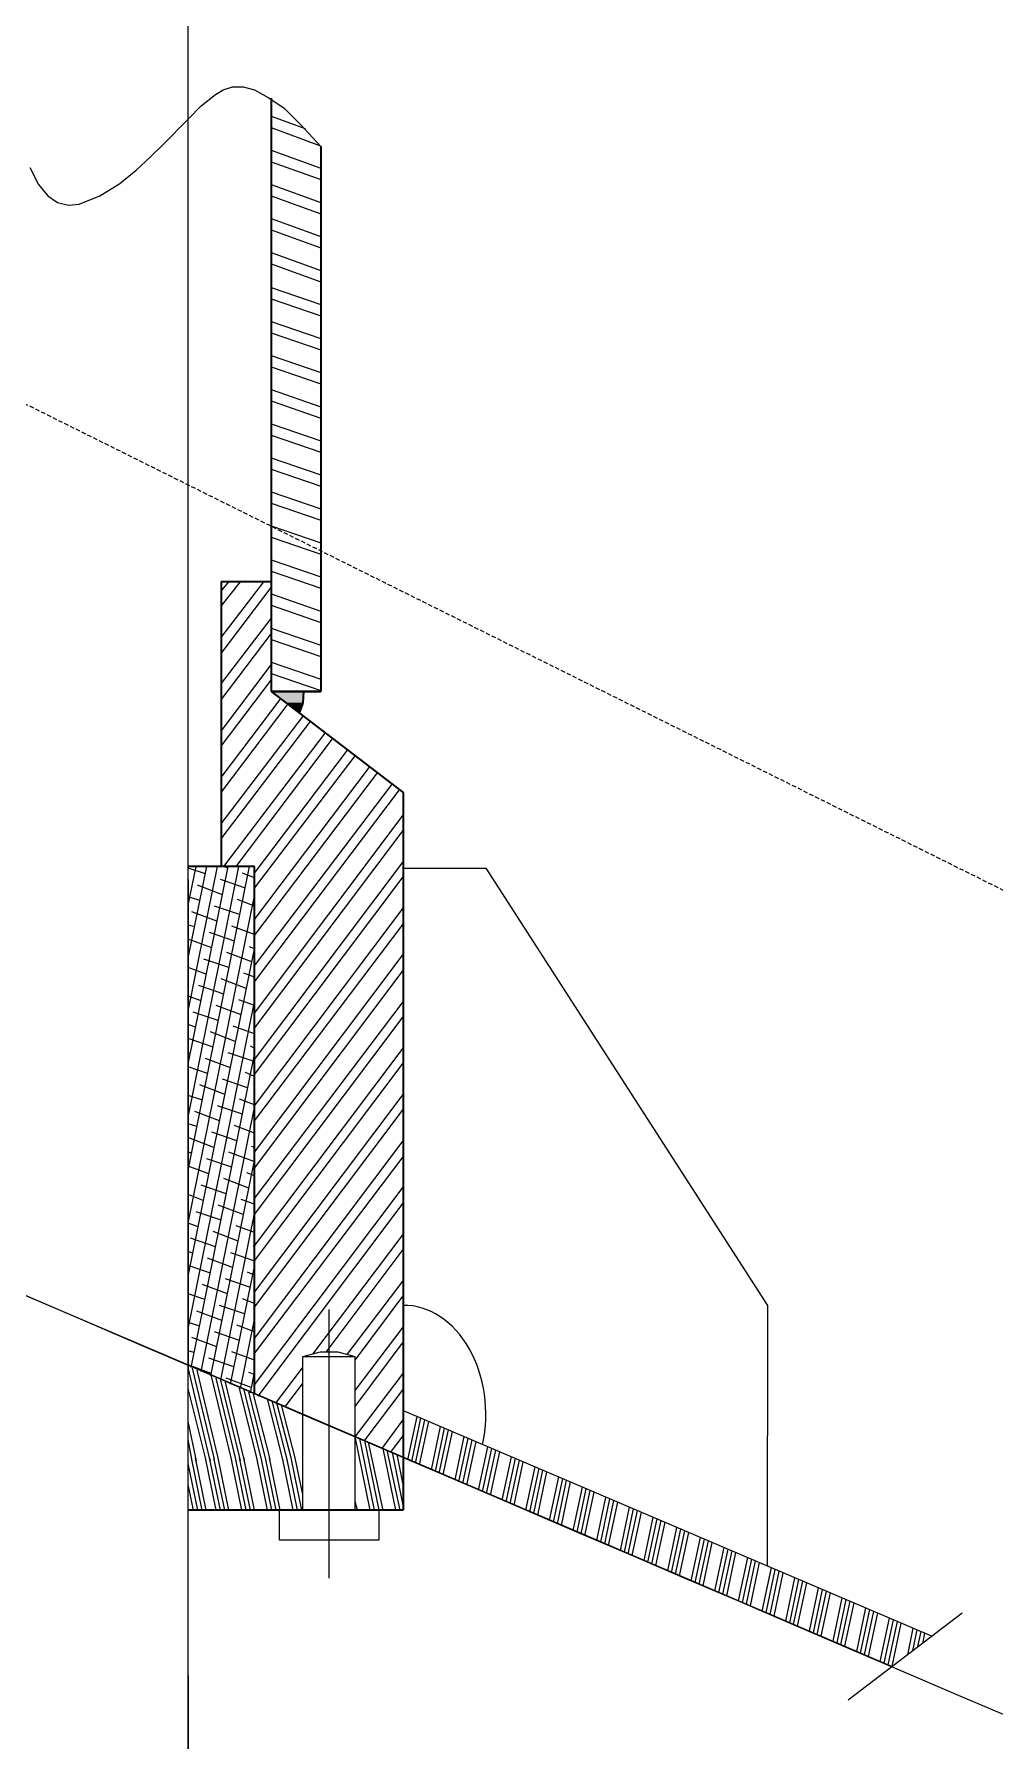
# Model space of a CAD drawing. Header units: inches. Extents: x 23291 to 181956, y 9161 to 51408.
# Drawn here: x 103796.9 to 104020.3, y 37885.6 to 38282.5 of the extents above; entities that cross this region are included whole.
import ezdxf

# ---------------------------------------------------------------- set-up
doc = ezdxf.new("R2010")
doc.units = ezdxf.units.IN
doc.header["$MEASUREMENT"] = 0
doc.linetypes.add('DASHEDX2', pattern=[1.5, 1, -0.5])
doc.linetypes.add('HIDDEN2', pattern=[0.1875, 0.125, -0.0625])
for name, color, linetype in [('1', 3, 'Continuous'), ('PDF3_Geometry', 7, 'Continuous'), ('PDF3_Solid Fills', 7, 'Continuous'), ('wl 2', 3, 'Continuous')]:
    doc.layers.add(name, color=color, linetype=linetype)

msp = doc.modelspace()

# ---------------------------------------------------------------- linework, layer by layer
at = {"linetype": 'ByBlock'}
for p, q in [((103859.29, 37974.88), (103859.29, 37939.24)), ((103859.29, 37974.88), (103859.29, 37939.24)), ((103832.74, 37972.99), (103996.44, 37902.86)), ((103832.74, 37972.99), (103996.44, 37902.86))]:
    msp.add_line(p, q, dxfattribs=at)
msp.add_open_spline([(102008.15, 38756.27), (103204.48, 38248.03), (105131.89, 37390.91), (109175.85, 35826.99), (112823.77, 35070.29), (117769.55, 35070.29), (121406.78, 35085.26), (123831.05, 35070.17)], degree=3, knots=[0, 0, 0, 0, 3.550687, 7.088547, 10.454406, 13.763203, 20.376363, 20.376363, 20.376363, 20.376363])
msp.add_open_spline([(102008.15, 38756.27), (103204.48, 38248.03), (105131.89, 37390.91), (109175.85, 35826.99), (112823.77, 35070.29), (117769.55, 35070.29), (121406.78, 35085.26), (123831.05, 35070.17)], degree=3, knots=[0, 0, 0, 0, 3.550687, 7.088547, 10.454406, 13.763203, 20.376363, 20.376363, 20.376363, 20.376363])
at = {"layer": '1', "linetype": 'ByBlock'}
for p, q in [((103832.74, 35267.05), (103832.74, 39298.96)), ((103832.74, 35266.94), (103832.75, 39074.79)), ((103832.74, 35267.05), (103832.74, 38605.82))]:
    msp.add_line(p, q, dxfattribs=at)
at = {"layer": '1', "linetype": 'ByBlock', "lineweight": 18}
for p, q in [((103832.74, 37872.16), (103832.74, 38227.97)), ((103832.74, 37872.16), (103832.74, 38227.97)), ((103832.74, 37889.23), (103832.74, 37910.69)), ((103832.74, 37889.23), (103832.74, 37910.69)), ((103832.74, 37900.79), (103832.74, 37570.37)), ((103832.74, 37900.79), (103832.74, 37570.37))]:
    msp.add_line(p, q, dxfattribs=at)
at = {"layer": '1', "linetype": 'HIDDEN2'}
msp.add_line((103832.74, 37543.56), (103832.74, 37910.69), dxfattribs=at)
msp.add_line((103832.74, 37543.56), (103832.74, 37910.69), dxfattribs=at)
at = {"layer": 'PDF3_Geometry', "linetype": 'ByBlock', "lineweight": 18}
for p, q in [((103835.73, 38265.81), (103839.05, 38268.45)), ((103835.73, 38265.81), (103839.05, 38268.45)), ((103839.05, 38268.45), (103840.87, 38269.55)), ((103839.05, 38268.45), (103840.87, 38269.55)), ((103840.87, 38269.55), (103843.03, 38270.21)), ((103840.87, 38269.55), (103843.03, 38270.21)), ((103843.03, 38270.21), (103845.52, 38270.21)), ((103843.03, 38270.21), (103845.52, 38270.21)), ((103845.52, 38270.21), (103848.18, 38269.55)), ((103845.52, 38270.21), (103848.18, 38269.55)), ((103848.18, 38269.55), (103851.33, 38267.79)), ((103848.18, 38269.55), (103851.33, 38267.79)), ((103832.74, 38262.73), (103835.73, 38265.81)), ((103832.74, 38262.73), (103835.73, 38265.81)), ((103851.33, 38267.79), (103854.98, 38265.37)), ((103851.33, 38267.79), (103854.98, 38265.37)), ((103854.98, 38265.37), (103858.96, 38261.41)), ((103854.98, 38265.37), (103858.96, 38261.41)), ((103826.93, 38256.79), (103832.74, 38262.73)), ((103826.93, 38256.79), (103832.74, 38262.73)), ((103851.99, 38263.39), (103859.96, 38260.53)), ((103851.99, 38263.39), (103859.96, 38260.53)), ((103851.99, 38260.75), (103863.28, 38256.57)), ((103851.99, 38260.75), (103863.28, 38256.57)), ((103858.96, 38261.41), (103863.61, 38256.35)), ((103858.96, 38261.41), (103863.61, 38256.35)), ((103823.95, 38253.93), (103826.93, 38256.79)), ((103823.95, 38253.93), (103826.93, 38256.79)), ((103820.63, 38250.85), (103823.95, 38253.93)), ((103820.63, 38250.85), (103823.95, 38253.93)), ((103851.99, 38255.47), (103863.61, 38251.29)), ((103851.99, 38255.47), (103863.61, 38251.29)), ((103851.99, 38252.83), (103863.61, 38248.65)), ((103851.99, 38252.83), (103863.61, 38248.65)), ((103795.9, 38251.51), (103797.89, 38247.55)), ((103795.9, 38251.51), (103797.89, 38247.55)), ((103816.81, 38247.77), (103820.63, 38250.85)), ((103816.81, 38247.77), (103820.63, 38250.85)), ((103797.89, 38247.55), (103800.05, 38244.91)), ((103797.89, 38247.55), (103800.05, 38244.91)), ((103800.05, 38244.91), (103802.37, 38243.37)), ((103800.05, 38244.91), (103802.37, 38243.37)), ((103807.35, 38242.93), (103812.16, 38244.91)), ((103807.35, 38242.93), (103812.16, 38244.91)), ((103812.16, 38244.91), (103816.81, 38247.77)), ((103812.16, 38244.91), (103816.81, 38247.77)), ((103851.99, 38247.55), (103863.61, 38243.37)), ((103851.99, 38247.55), (103863.61, 38243.37)), ((103851.99, 38244.91), (103863.61, 38240.73)), ((103851.99, 38244.91), (103863.61, 38240.73)), ((103802.37, 38243.37), (103804.86, 38242.71)), ((103802.37, 38243.37), (103804.86, 38242.71)), ((103804.86, 38242.71), (103807.35, 38242.93)), ((103804.86, 38242.71), (103807.35, 38242.93)), ((103851.99, 38239.63), (103863.61, 38235.45)), ((103851.99, 38239.63), (103863.61, 38235.45)), ((103851.99, 38236.99), (103863.61, 38232.81)), ((103851.99, 38236.99), (103863.61, 38232.81)), ((103851.99, 38231.71), (103863.61, 38227.53)), ((103851.99, 38231.71), (103863.61, 38227.53)), ((103851.99, 38229.07), (103863.61, 38224.89)), ((103851.99, 38229.07), (103863.61, 38224.89)), ((103851.99, 38223.57), (103863.61, 38219.61)), ((103851.99, 38223.57), (103863.61, 38219.61)), ((103851.99, 38220.93), (103863.61, 38216.97)), ((103851.99, 38220.93), (103863.61, 38216.97)), ((103851.99, 38215.65), (103863.61, 38211.69)), ((103851.99, 38215.65), (103863.61, 38211.69)), ((103851.99, 38213.01), (103863.61, 38209.05)), ((103851.99, 38213.01), (103863.61, 38209.05)), ((103851.99, 38207.73), (103863.61, 38203.77)), ((103851.99, 38207.73), (103863.61, 38203.77)), ((103851.99, 38205.09), (103863.61, 38201.13)), ((103851.99, 38205.09), (103863.61, 38201.13)), ((103851.99, 38188.81), (103851.99, 38204.21)), ((103851.99, 38188.81), (103851.99, 38204.21)), ((103851.99, 38199.81), (103863.61, 38195.85)), ((103851.99, 38199.81), (103863.61, 38195.85)), ((103851.99, 38197.17), (103863.61, 38193.21)), ((103851.99, 38197.17), (103863.61, 38193.21)), ((103851.99, 38191.89), (103863.61, 38187.93)), ((103851.99, 38191.89), (103863.61, 38187.93)), ((103851.99, 38189.25), (103863.61, 38185.29)), ((103851.99, 38189.25), (103863.61, 38185.29)), ((103851.99, 38183.97), (103863.61, 38180.01)), ((103851.99, 38183.97), (103863.61, 38180.01)), ((103851.99, 38181.33), (103863.61, 38177.37)), ((103851.99, 38181.33), (103863.61, 38177.37)), ((103851.99, 38176.05), (103863.61, 38172.09)), ((103851.99, 38176.05), (103863.61, 38172.09)), ((103851.99, 38173.41), (103863.61, 38169.45)), ((103851.99, 38173.41), (103863.61, 38169.45)), ((103851.99, 38168.13), (103863.61, 38164.17)), ((103851.99, 38168.13), (103863.61, 38164.17)), ((103851.99, 38165.49), (103863.61, 38161.53)), ((103851.99, 38165.49), (103863.61, 38161.53)), ((103851.99, 38160.21), (103863.61, 38156.25)), ((103851.99, 38160.21), (103863.61, 38156.25)), ((103851.99, 38157.57), (103863.61, 38153.61)), ((103851.99, 38157.57), (103863.61, 38153.61)), ((103840.38, 38152.95), (103842.2, 38155.15)), ((103840.38, 38142.17), (103850.33, 38155.15)), ((103840.38, 38149.43), (103844.86, 38155.15)), ((103840.38, 38152.95), (103842.2, 38155.15)), ((103840.38, 38142.17), (103850.33, 38155.15)), ((103840.38, 38149.43), (103844.86, 38155.15)), ((103840.38, 38138.43), (103851.99, 38153.83)), ((103840.38, 38138.43), (103851.99, 38153.83)), ((103851.99, 38152.29), (103863.61, 38148.33)), ((103851.99, 38152.29), (103863.61, 38148.33)), ((103851.99, 38149.65), (103863.61, 38145.69)), ((103851.99, 38149.65), (103863.61, 38145.69)), ((103840.38, 38131.39), (103851.99, 38146.57)), ((103840.38, 38131.39), (103851.99, 38146.57)), ((103840.38, 38127.65), (103851.99, 38143.05)), ((103840.38, 38127.65), (103851.99, 38143.05)), ((103851.99, 38144.37), (103863.61, 38140.41)), ((103851.99, 38144.37), (103863.61, 38140.41)), ((103851.99, 38141.73), (103863.61, 38137.77)), ((103851.99, 38141.73), (103863.61, 38137.77)), ((103840.38, 38120.39), (103851.99, 38135.79)), ((103840.38, 38120.39), (103851.99, 38135.79)), ((103851.99, 38136.45), (103863.61, 38132.49)), ((103851.99, 38136.45), (103863.61, 38132.49)), ((103851.99, 38133.81), (103863.61, 38129.85)), ((103851.99, 38133.81), (103863.61, 38129.85)), ((103840.38, 38116.87), (103851.99, 38132.27)), ((103840.38, 38116.87), (103851.99, 38132.27)), ((103840.38, 38109.61), (103854.32, 38128.09)), ((103840.38, 38109.61), (103854.32, 38128.09)), ((103840.38, 38106.09), (103855.98, 38126.77)), ((103840.38, 38106.09), (103855.98, 38126.77)), ((103840.38, 38098.83), (103859.46, 38123.91)), ((103840.38, 38098.83), (103859.46, 38123.91)), ((103840.38, 38095.31), (103861.12, 38122.59)), ((103840.38, 38095.31), (103861.12, 38122.59)), ((103841.04, 38088.93), (103864.6, 38119.95)), ((103841.04, 38088.93), (103864.6, 38119.95)), ((103843.86, 38088.93), (103866.26, 38118.63)), ((103843.86, 38088.93), (103866.26, 38118.63)), ((103848.18, 38087.39), (103869.75, 38115.99)), ((103848.18, 38087.39), (103869.75, 38115.99)), ((103848.18, 38083.87), (103871.57, 38114.67)), ((103848.18, 38083.87), (103871.57, 38114.67)), ((103848.18, 38076.61), (103874.89, 38112.03)), ((103848.18, 38076.61), (103874.89, 38112.03)), ((103848.18, 38072.87), (103876.72, 38110.71)), ((103848.18, 38072.87), (103876.72, 38110.71)), ((103848.18, 38065.83), (103880.2, 38108.07)), ((103848.18, 38065.83), (103880.2, 38108.07)), ((103848.18, 38062.09), (103881.86, 38106.75)), ((103848.18, 38062.09), (103881.86, 38106.75)), ((103848.18, 38054.83), (103882.69, 38100.81)), ((103848.18, 38054.83), (103882.69, 38100.81)), ((103848.18, 38051.31), (103882.69, 38097.29)), ((103848.18, 38051.31), (103882.69, 38097.29)), ((103848.18, 38044.05), (103882.69, 38090.03)), ((103848.18, 38044.05), (103882.69, 38090.03)), ((103832.74, 38079.91), (103834.57, 38088.93)), ((103832.74, 38067.59), (103837.06, 38088.93)), ((103832.74, 38055.27), (103839.55, 38088.93)), ((103832.74, 38042.95), (103842.04, 38088.93)), ((103832.74, 38030.63), (103844.52, 38088.93)), ((103832.74, 38018.31), (103847.01, 38088.93)), ((103832.74, 38079.91), (103834.57, 38088.93)), ((103832.74, 38067.59), (103837.06, 38088.93)), ((103832.74, 38055.27), (103839.55, 38088.93)), ((103832.74, 38042.95), (103842.04, 38088.93)), ((103832.74, 38030.63), (103844.52, 38088.93)), ((103832.74, 38018.31), (103847.01, 38088.93)), ((103836.73, 38087.17), (103832.74, 38088.49)), ((103836.73, 38087.17), (103832.74, 38088.49)), ((103832.74, 38085.85), (103832.74, 37971.79)), ((103832.74, 38085.85), (103832.74, 37971.79)), ((103846.02, 38083.87), (103840.21, 38085.85)), ((103846.02, 38083.87), (103840.21, 38085.85)), ((103841.87, 38088.49), (103841.04, 38088.93)), ((103841.87, 38088.49), (103841.04, 38088.93)), ((103848.18, 38086.29), (103845.35, 38087.39)), ((103848.18, 38086.29), (103845.35, 38087.39)), ((103848.18, 38040.53), (103882.69, 38086.51)), ((103848.18, 38040.53), (103882.69, 38086.51)), ((103882.69, 38088.49), (103901.94, 38088.49)), ((103882.69, 38088.49), (103901.94, 38088.49)), ((103901.94, 38088.49), (103967.49, 37986.85)), ((103901.94, 38088.49), (103967.49, 37986.85)), ((103832.74, 38005.99), (103848.18, 38082.11)), ((103832.74, 38005.99), (103848.18, 38082.11)), ((103835.4, 38081.01), (103832.74, 38081.89)), ((103835.4, 38081.01), (103832.74, 38081.89)), ((103840.71, 38082.33), (103834.9, 38084.53)), ((103840.71, 38082.33), (103834.9, 38084.53)), ((103839.38, 38076.17), (103833.57, 38078.37)), ((103839.38, 38076.17), (103833.57, 38078.37)), ((103844.69, 38077.71), (103838.88, 38079.69)), ((103844.69, 38077.71), (103838.88, 38079.69)), ((103848.18, 38079.69), (103844.19, 38081.23)), ((103848.18, 38079.69), (103844.19, 38081.23)), ((103848.18, 38033.27), (103882.69, 38079.25)), ((103848.18, 38033.27), (103882.69, 38079.25)), ((103834.24, 38074.85), (103832.74, 38075.29)), ((103834.24, 38074.85), (103832.74, 38075.29)), ((103843.53, 38071.55), (103837.72, 38073.53)), ((103843.53, 38071.55), (103837.72, 38073.53)), ((103848.18, 38073.09), (103842.87, 38075.07)), ((103848.18, 38073.09), (103842.87, 38075.07)), ((103848.18, 38029.75), (103882.69, 38075.51)), ((103848.18, 38029.75), (103882.69, 38075.51)), ((103838.22, 38070.01), (103832.74, 38071.99)), ((103838.22, 38070.01), (103832.74, 38071.99)), ((103832.74, 37993.67), (103848.18, 38069.79)), ((103832.74, 37993.67), (103848.18, 38069.79)), ((103848.18, 38069.79), (103847.01, 38070.23)), ((103848.18, 38069.79), (103847.01, 38070.23)), ((103832.91, 38068.69), (103832.74, 38068.69)), ((103832.91, 38068.69), (103832.74, 38068.69)), ((103842.2, 38065.39), (103836.39, 38067.37)), ((103842.2, 38065.39), (103836.39, 38067.37)), ((103847.51, 38066.71), (103841.7, 38068.91)), ((103847.51, 38066.71), (103841.7, 38068.91)), ((103848.18, 38022.49), (103882.69, 38068.47)), ((103848.18, 38022.49), (103882.69, 38068.47)), ((103836.89, 38063.85), (103832.74, 38065.39)), ((103836.89, 38063.85), (103832.74, 38065.39)), ((103846.18, 38060.55), (103840.38, 38062.75)), ((103846.18, 38060.55), (103840.38, 38062.75)), ((103848.18, 38063.19), (103845.69, 38064.07)), ((103848.18, 38063.19), (103845.69, 38064.07)), ((103848.18, 38018.75), (103882.69, 38064.73)), ((103848.18, 38018.75), (103882.69, 38064.73)), ((103835.73, 38057.69), (103832.74, 38058.79)), ((103835.73, 38057.69), (103832.74, 38058.79)), ((103841.04, 38059.23), (103835.23, 38061.21)), ((103841.04, 38059.23), (103835.23, 38061.21)), ((103848.18, 38056.59), (103844.52, 38057.91)), ((103848.18, 38056.59), (103844.52, 38057.91)), ((103832.74, 37981.35), (103848.18, 38057.47)), ((103832.74, 37981.35), (103848.18, 38057.47)), ((103839.71, 38053.07), (103833.9, 38055.05)), ((103839.71, 38053.07), (103833.9, 38055.05)), ((103845.02, 38054.39), (103839.21, 38056.59)), ((103845.02, 38054.39), (103839.21, 38056.59)), ((103848.18, 38011.71), (103882.69, 38057.47)), ((103848.18, 38011.71), (103882.69, 38057.47)), ((103848.18, 38007.97), (103882.69, 38053.95)), ((103848.18, 38007.97), (103882.69, 38053.95)), ((103834.4, 38051.53), (103832.74, 38052.19)), ((103834.4, 38051.53), (103832.74, 38052.19)), ((103843.69, 38048.23), (103837.89, 38050.43)), ((103843.69, 38048.23), (103837.89, 38050.43)), ((103848.18, 38049.99), (103843.2, 38051.75)), ((103848.18, 38049.99), (103843.2, 38051.75)), ((103838.55, 38046.91), (103832.74, 38048.89)), ((103838.55, 38046.91), (103832.74, 38048.89)), ((103848.18, 38046.69), (103847.18, 38047.13)), ((103848.18, 38046.69), (103847.18, 38047.13)), ((103848.18, 38000.71), (103882.69, 38046.69)), ((103848.18, 38000.71), (103882.69, 38046.69)), ((103833.24, 38045.37), (103832.74, 38045.59)), ((103833.24, 38045.37), (103832.74, 38045.59)), ((103837.22, 38040.75), (103832.74, 38042.29)), ((103837.22, 38040.75), (103832.74, 38042.29)), ((103833.43, 37972.41), (103848.18, 38045.15)), ((103833.43, 37972.41), (103848.18, 38045.15)), ((103842.53, 38042.07), (103836.73, 38044.27)), ((103842.53, 38042.07), (103836.73, 38044.27)), ((103847.84, 38043.61), (103842.04, 38045.59)), ((103847.84, 38043.61), (103842.04, 38045.59)), ((103848.18, 37997.19), (103882.69, 38043.17)), ((103848.18, 37997.19), (103882.69, 38043.17)), ((103841.21, 38035.91), (103835.4, 38038.11)), ((103841.21, 38035.91), (103835.4, 38038.11)), ((103846.52, 38037.45), (103840.71, 38039.43)), ((103846.52, 38037.45), (103840.71, 38039.43)), ((103848.18, 38040.09), (103846.02, 38040.97)), ((103848.18, 38040.09), (103846.02, 38040.97)), ((103836.06, 38034.59), (103832.74, 38035.69)), ((103836.06, 38034.59), (103832.74, 38035.69)), ((103848.18, 38033.49), (103844.69, 38034.81)), ((103848.18, 38033.49), (103844.69, 38034.81)), ((103848.18, 37989.93), (103882.69, 38035.91)), ((103848.18, 37989.93), (103882.69, 38035.91)), ((103840.04, 38029.75), (103834.24, 38031.95)), ((103840.04, 38029.75), (103834.24, 38031.95)), ((103835.73, 37971.43), (103848.18, 38032.83)), ((103835.73, 37971.43), (103848.18, 38032.83)), ((103845.35, 38031.29), (103839.55, 38033.27)), ((103845.35, 38031.29), (103839.55, 38033.27)), ((103848.18, 37986.41), (103882.69, 38032.39)), ((103848.18, 37986.41), (103882.69, 38032.39)), ((103834.73, 38028.43), (103832.74, 38029.09)), ((103834.73, 38028.43), (103832.74, 38029.09)), ((103844.03, 38025.13), (103838.22, 38027.11)), ((103844.03, 38025.13), (103838.22, 38027.11)), ((103848.18, 38026.89), (103843.53, 38028.65)), ((103848.18, 38026.89), (103843.53, 38028.65)), ((103833.57, 38022.27), (103832.74, 38022.49)), ((103833.57, 38022.27), (103832.74, 38022.49)), ((103838.72, 38023.59), (103832.91, 38025.79)), ((103838.72, 38023.59), (103832.91, 38025.79)), ((103848.01, 38020.29), (103842.2, 38022.49)), ((103848.01, 38020.29), (103842.2, 38022.49)), ((103848.18, 38023.59), (103847.51, 38023.81)), ((103848.18, 38023.59), (103847.51, 38023.81)), ((103848.18, 37979.15), (103882.69, 38025.13)), ((103848.18, 37979.15), (103882.69, 38025.13)), ((103837.55, 38017.43), (103832.74, 38019.19)), ((103837.55, 38017.43), (103832.74, 38019.19)), ((103842.87, 38018.97), (103837.06, 38020.95)), ((103842.87, 38018.97), (103837.06, 38020.95)), ((103837.99, 37970.47), (103848.18, 38020.51)), ((103837.99, 37970.46), (103848.18, 38020.51)), ((103848.18, 37975.63), (103882.69, 38021.39)), ((103848.18, 37975.63), (103882.69, 38021.39)), ((103841.54, 38012.81), (103835.73, 38014.79)), ((103841.54, 38012.81), (103835.73, 38014.79)), ((103846.85, 38014.13), (103841.04, 38016.33)), ((103846.85, 38014.13), (103841.04, 38016.33)), ((103848.18, 38016.99), (103846.35, 38017.65)), ((103848.18, 38016.99), (103846.35, 38017.65)), ((103848.18, 37968.37), (103882.69, 38014.35)), ((103848.18, 37968.37), (103882.69, 38014.35)), ((103836.23, 38011.27), (103832.74, 38012.59)), ((103836.23, 38011.27), (103832.74, 38012.59)), ((103845.52, 38007.97), (103839.71, 38010.17)), ((103845.52, 38007.97), (103839.71, 38010.17)), ((103848.18, 38010.39), (103845.02, 38011.49)), ((103848.18, 38010.39), (103845.02, 38011.49)), ((103849.02, 37965.76), (103882.69, 38010.61)), ((103849.02, 37965.76), (103882.69, 38010.61)), ((103835.07, 38005.11), (103832.74, 38005.99)), ((103835.07, 38005.11), (103832.74, 38005.99)), ((103840.38, 38006.65), (103834.57, 38008.63)), ((103840.38, 38006.65), (103834.57, 38008.63)), ((103840.28, 37969.49), (103848.18, 38008.19)), ((103840.28, 37969.49), (103848.18, 38008.19)), ((103839.05, 38000.49), (103833.24, 38002.47)), ((103839.05, 38000.49), (103833.24, 38002.47)), ((103844.36, 38001.81), (103838.55, 38004.01)), ((103844.36, 38001.81), (103838.55, 38004.01)), ((103848.18, 38003.79), (103843.86, 38005.33)), ((103848.18, 38003.79), (103843.86, 38005.33)), ((103861.69, 37975.51), (103882.69, 38003.35)), ((103861.69, 37975.51), (103882.69, 38003.35)), ((103833.74, 37998.95), (103832.74, 37999.39)), ((103833.74, 37998.95), (103832.74, 37999.39)), ((103842.53, 37999.17), (103848.18, 37997.19)), ((103842.53, 37999.17), (103848.18, 37997.19)), ((103848.18, 38000.49), (103847.84, 38000.71)), ((103848.18, 38000.49), (103847.84, 38000.71)), ((103864.84, 37975.98), (103882.69, 37999.83)), ((103864.84, 37975.98), (103882.69, 37999.83)), ((103837.89, 37994.33), (103832.74, 37996.09)), ((103837.89, 37994.33), (103832.74, 37996.09)), ((103843.03, 37995.65), (103837.22, 37997.85)), ((103843.03, 37995.65), (103837.22, 37997.85)), ((103842.58, 37968.51), (103848.18, 37995.87)), ((103842.58, 37968.51), (103848.18, 37995.87)), ((103848.18, 37993.89), (103846.52, 37994.55)), ((103848.18, 37993.89), (103846.52, 37994.55)), ((103841.87, 37989.49), (103836.06, 37991.69)), ((103841.87, 37989.49), (103836.06, 37991.69)), ((103847.18, 37991.03), (103841.37, 37993.01)), ((103847.18, 37991.03), (103841.37, 37993.01)), ((103869.73, 37975.39), (103882.69, 37992.57)), ((103869.73, 37975.39), (103882.69, 37992.57)), ((103836.56, 37988.17), (103832.74, 37989.49)), ((103836.56, 37988.17), (103832.74, 37989.49)), ((103845.85, 37984.87), (103840.04, 37986.85)), ((103845.85, 37984.87), (103840.04, 37986.85)), ((103848.18, 37987.29), (103845.35, 37988.39)), ((103848.18, 37987.29), (103845.35, 37988.39)), ((103871.57, 37974.12), (103882.69, 37989.05)), ((103871.57, 37974.12), (103882.69, 37989.05)), ((103967.49, 37986.85), (103967.41, 37926.25)), ((103967.49, 37986.85), (103967.41, 37926.25)), ((103835.4, 37982.01), (103832.74, 37982.89)), ((103835.4, 37982.01), (103832.74, 37982.89)), ((103840.54, 37983.33), (103834.73, 37985.53)), ((103840.54, 37983.33), (103834.73, 37985.53)), ((103848.18, 37980.69), (103844.03, 37982.23)), ((103848.18, 37980.69), (103844.03, 37982.23)), ((103844.88, 37967.52), (103848.18, 37983.55)), ((103844.88, 37967.52), (103848.18, 37983.55)), ((103865.43, 37985.88), (103865.43, 37923.4)), ((103865.43, 37985.88), (103865.43, 37923.4)), ((103839.38, 37977.17), (103833.57, 37979.37)), ((103839.38, 37977.17), (103833.57, 37979.37)), ((103844.69, 37978.71), (103838.88, 37980.69)), ((103844.69, 37978.71), (103838.88, 37980.69)), ((103871.57, 37967.05), (103882.69, 37981.79)), ((103871.57, 37967.05), (103882.69, 37981.79)), ((103871.57, 37963.31), (103882.69, 37978.27)), ((103871.57, 37963.31), (103882.69, 37978.27)), ((103834.07, 37975.85), (103832.74, 37976.29)), ((103834.07, 37975.85), (103832.74, 37976.29)), ((103843.36, 37972.55), (103837.55, 37974.53)), ((103843.36, 37972.55), (103837.55, 37974.53)), ((103848.18, 37974.09), (103842.87, 37976.07)), ((103848.18, 37974.09), (103842.87, 37976.07)), ((103848.18, 37977.39), (103848.34, 37977.39)), ((103848.18, 37977.39), (103848.34, 37977.39)), ((103863.44, 37975.98), (103859.29, 37974.88)), ((103863.44, 37975.98), (103859.29, 37974.88)), ((103871.57, 37974.88), (103859.29, 37974.88)), ((103871.57, 37974.88), (103859.29, 37974.88)), ((103867.59, 37975.98), (103863.44, 37975.98)), ((103867.59, 37975.98), (103863.44, 37975.98)), ((103871.57, 37974.88), (103867.59, 37975.98)), ((103871.57, 37974.88), (103867.59, 37975.98)), ((103871.57, 37939.24), (103871.57, 37974.88)), ((103871.57, 37939.24), (103871.57, 37974.88)), ((103838.05, 37971.01), (103832.74, 37972.99)), ((103838.05, 37971.01), (103832.74, 37972.99)), ((103837.72, 37951.39), (103832.74, 37972.38)), ((103837.72, 37951.39), (103832.74, 37972.38)), ((103838.74, 37951.39), (103833.76, 37972.27)), ((103838.74, 37951.39), (103833.76, 37972.27)), ((103839.71, 37951.39), (103834.85, 37971.8)), ((103839.71, 37951.39), (103834.85, 37971.8)), ((103842.7, 37951.39), (103838.12, 37970.41)), ((103842.7, 37951.39), (103838.12, 37970.41)), ((103848.18, 37970.79), (103846.85, 37971.23)), ((103848.18, 37970.79), (103846.85, 37971.23)), ((103847.2, 37966.53), (103848.18, 37971.23)), ((103847.2, 37966.53), (103848.18, 37971.23)), ((103853.04, 37964.04), (103859.29, 37972.33)), ((103853.04, 37964.04), (103859.29, 37972.33)), ((103871.57, 37956.27), (103882.69, 37971.01)), ((103871.57, 37956.27), (103882.69, 37971.01)), ((103836.73, 37951.39), (103832.74, 37967.52)), ((103836.73, 37951.39), (103832.74, 37967.52)), ((103843.71, 37951.39), (103839.22, 37969.94)), ((103843.71, 37951.39), (103839.22, 37969.94)), ((103844.71, 37951.39), (103840.31, 37969.48)), ((103844.71, 37951.39), (103840.31, 37969.48)), ((103845.78, 37951.03), (103841.4, 37969.01)), ((103845.78, 37951.03), (103841.4, 37969.01)), ((103847.35, 37967.71), (103841.54, 37969.91)), ((103847.35, 37967.71), (103841.54, 37969.91)), ((103848.67, 37951.39), (103844.67, 37967.61)), ((103848.67, 37951.39), (103844.67, 37967.61)), ((103849.69, 37951.39), (103845.76, 37967.15)), ((103849.69, 37951.39), (103845.76, 37967.15)), ((103850.68, 37951.39), (103846.85, 37966.68)), ((103850.68, 37951.39), (103846.85, 37966.68)), ((103855.17, 37963.13), (103859.29, 37968.59)), ((103855.17, 37963.13), (103859.29, 37968.59)), ((103873.63, 37955.26), (103882.69, 37967.27)), ((103873.63, 37955.26), (103882.69, 37967.27)), ((103851.68, 37951.39), (103847.94, 37966.22)), ((103851.68, 37951.39), (103847.94, 37966.22)), ((103854.74, 37951.03), (103851.22, 37964.82)), ((103854.74, 37951.03), (103851.22, 37964.82)), ((103855.74, 37951.03), (103852.31, 37964.36)), ((103855.74, 37951.03), (103852.31, 37964.36)), ((103856.66, 37951.39), (103853.4, 37963.89)), ((103856.66, 37951.39), (103853.4, 37963.89)), ((103857.63, 37951.39), (103854.49, 37963.43)), ((103857.63, 37951.39), (103854.49, 37963.42)), ((103882.69, 37962.41), (104005.75, 37909.89)), ((103882.69, 37962.41), (104005.75, 37909.89)), ((103834.62, 37950.68), (103832.74, 37959.85)), ((103834.62, 37950.68), (103832.74, 37959.85)), ((103859.19, 37961.42), (103859.29, 37961.55)), ((103859.19, 37961.42), (103859.29, 37961.55)), ((103877.74, 37953.51), (103882.69, 37960.23)), ((103877.74, 37953.5), (103882.69, 37960.23)), ((103883.79, 37950.92), (103885.99, 37961)), ((103883.79, 37950.92), (103885.99, 37961)), ((103884.71, 37950.53), (103886.85, 37960.62)), ((103884.71, 37950.53), (103886.85, 37960.62)), ((103885.63, 37950.14), (103887.77, 37960.23)), ((103885.63, 37950.14), (103887.77, 37960.23)), ((103886.54, 37949.75), (103888.68, 37959.84)), ((103886.54, 37949.75), (103888.68, 37959.84)), ((103889.29, 37948.58), (103891.43, 37958.67)), ((103889.29, 37948.58), (103891.43, 37958.67)), ((103833.62, 37950.68), (103832.74, 37955.61)), ((103833.62, 37950.68), (103832.74, 37955.6)), ((103875.06, 37939.24), (103871.57, 37956.36)), ((103875.06, 37939.24), (103871.57, 37956.36)), ((103876.05, 37939.24), (103872.63, 37955.91)), ((103876.05, 37939.24), (103872.63, 37955.91)), ((103873.75, 37955.42), (103877.05, 37939.24)), ((103873.75, 37955.42), (103877.05, 37939.24)), ((103878.05, 37939.24), (103874.67, 37955.03)), ((103878.05, 37939.24), (103874.67, 37955.03)), ((103879.78, 37952.63), (103882.69, 37956.49)), ((103879.78, 37952.63), (103882.69, 37956.49)), ((103890.21, 37948.19), (103892.35, 37958.28)), ((103890.21, 37948.19), (103892.35, 37958.28)), ((103891.12, 37947.8), (103893.26, 37957.89)), ((103891.12, 37947.8), (103893.26, 37957.89)), ((103892.04, 37947.41), (103894.18, 37957.5)), ((103892.04, 37947.4), (103894.18, 37957.49)), ((103894.78, 37946.23), (103896.92, 37956.32)), ((103894.78, 37946.23), (103896.92, 37956.32)), ((103895.7, 37945.84), (103897.84, 37955.93)), ((103895.7, 37945.84), (103897.84, 37955.93)), ((103896.62, 37945.45), (103898.76, 37955.54)), ((103896.62, 37945.45), (103898.76, 37955.54)), ((103897.53, 37945.06), (103899.67, 37955.15)), ((103897.53, 37945.06), (103899.67, 37955.15)), ((103835.95, 37939.24), (103833.46, 37951.39)), ((103835.95, 37939.24), (103833.46, 37951.39)), ((103836.94, 37939.24), (103834.45, 37951.39)), ((103836.94, 37939.24), (103834.45, 37951.39)), ((103839.21, 37939.24), (103836.73, 37951.39)), ((103839.21, 37939.24), (103836.73, 37951.39)), ((103836.89, 37950.68), (103836.74, 37951.39)), ((103836.89, 37950.68), (103836.74, 37951.39)), ((103840.21, 37939.24), (103837.72, 37951.39)), ((103840.21, 37939.24), (103837.72, 37951.39)), ((103837.89, 37950.68), (103837.74, 37951.39)), ((103837.89, 37950.68), (103837.74, 37951.39)), ((103841.21, 37939.24), (103838.72, 37951.39)), ((103841.21, 37939.24), (103838.72, 37951.39)), ((103838.88, 37950.68), (103838.74, 37951.39)), ((103838.88, 37950.68), (103838.74, 37951.39)), ((103842.2, 37939.24), (103839.71, 37951.39)), ((103842.2, 37939.24), (103839.71, 37951.39)), ((103839.88, 37950.68), (103839.73, 37951.39)), ((103839.88, 37950.68), (103839.73, 37951.39)), ((103845.19, 37939.24), (103842.7, 37951.39)), ((103845.19, 37939.24), (103842.7, 37951.39)), ((103842.87, 37950.68), (103842.72, 37951.39)), ((103842.87, 37950.68), (103842.72, 37951.39)), ((103846.18, 37939.24), (103843.7, 37951.39)), ((103846.18, 37939.24), (103843.7, 37951.39)), ((103843.86, 37950.68), (103843.71, 37951.39)), ((103843.86, 37950.68), (103843.71, 37951.39)), ((103847.18, 37939.24), (103844.69, 37951.39)), ((103847.18, 37939.24), (103844.69, 37951.39)), ((103844.86, 37950.68), (103844.71, 37951.39)), ((103844.86, 37950.68), (103844.71, 37951.39)), ((103848.18, 37939.24), (103845.69, 37951.39)), ((103848.18, 37939.24), (103845.69, 37951.39)), ((103845.85, 37950.68), (103845.71, 37951.39)), ((103845.85, 37950.68), (103845.71, 37951.39)), ((103851.16, 37939.24), (103848.67, 37951.39)), ((103851.16, 37939.24), (103848.67, 37951.39)), ((103848.84, 37950.68), (103848.69, 37951.39)), ((103848.84, 37950.68), (103848.69, 37951.39)), ((103852.16, 37939.24), (103849.67, 37951.39)), ((103852.16, 37939.24), (103849.67, 37951.39)), ((103849.84, 37950.68), (103849.69, 37951.39)), ((103849.84, 37950.68), (103849.69, 37951.39)), ((103853.15, 37939.24), (103850.67, 37951.39)), ((103853.15, 37939.24), (103850.67, 37951.39)), ((103850.83, 37950.68), (103850.68, 37951.39)), ((103850.83, 37950.68), (103850.68, 37951.39)), ((103854.15, 37939.24), (103851.66, 37951.39)), ((103854.15, 37939.24), (103851.66, 37951.39)), ((103851.83, 37950.68), (103851.68, 37951.39)), ((103851.83, 37950.68), (103851.68, 37951.39)), ((103857.14, 37939.24), (103854.65, 37951.39)), ((103857.14, 37939.24), (103854.65, 37951.39)), ((103854.81, 37950.68), (103854.67, 37951.39)), ((103854.81, 37950.68), (103854.67, 37951.39)), ((103858.13, 37939.24), (103855.64, 37951.39)), ((103858.13, 37939.24), (103855.64, 37951.39)), ((103855.81, 37950.68), (103855.66, 37951.39)), ((103855.81, 37950.68), (103855.66, 37951.39)), ((103859.13, 37939.24), (103856.64, 37951.39)), ((103859.13, 37939.24), (103856.64, 37951.39)), ((103856.8, 37950.68), (103856.66, 37951.39)), ((103856.8, 37950.68), (103856.66, 37951.39)), ((103859.29, 37943.2), (103857.63, 37951.39)), ((103859.29, 37943.2), (103857.63, 37951.39)), ((103881.03, 37939.24), (103878.09, 37953.57)), ((103881.03, 37939.24), (103878.09, 37953.57)), ((103882.03, 37939.24), (103878.97, 37953.19)), ((103882.03, 37939.24), (103878.97, 37953.19)), ((103882.69, 37940.34), (103880.27, 37952.63)), ((103882.69, 37940.34), (103880.27, 37952.63)), ((103882.69, 37945.18), (103881.3, 37952.19)), ((103882.69, 37945.18), (103881.3, 37952.19)), ((103900.28, 37943.89), (103902.42, 37953.98)), ((103900.28, 37943.89), (103902.42, 37953.98)), ((103901.2, 37943.5), (103903.33, 37953.59)), ((103901.2, 37943.5), (103903.33, 37953.59)), ((103902.11, 37943.11), (103904.25, 37953.2)), ((103902.11, 37943.11), (103904.25, 37953.2)), ((103903.03, 37942.72), (103905.17, 37952.81)), ((103903.03, 37942.72), (103905.17, 37952.81)), ((103905.77, 37941.54), (103907.91, 37951.63)), ((103905.77, 37941.54), (103907.91, 37951.63)), ((103906.69, 37941.15), (103908.83, 37951.24)), ((103906.69, 37941.15), (103908.83, 37951.24)), ((103907.61, 37940.76), (103909.75, 37950.85)), ((103907.61, 37940.76), (103909.75, 37950.85)), ((103908.52, 37940.37), (103910.66, 37950.46)), ((103908.52, 37940.37), (103910.66, 37950.46)), ((103834.95, 37939.24), (103832.74, 37950.03)), ((103834.95, 37939.24), (103832.74, 37950.03)), ((103911.27, 37939.2), (103913.41, 37949.29)), ((103911.27, 37939.2), (103913.41, 37949.29)), ((103912.19, 37938.81), (103914.32, 37948.9)), ((103912.19, 37938.81), (103914.32, 37948.9)), ((103913.1, 37938.42), (103915.24, 37948.51)), ((103913.1, 37938.42), (103915.24, 37948.51)), ((103914.02, 37938.03), (103916.16, 37948.12)), ((103914.02, 37938.03), (103916.16, 37948.12)), ((103916.76, 37936.86), (103918.9, 37946.95)), ((103916.76, 37936.86), (103918.9, 37946.94)), ((103917.68, 37936.46), (103919.82, 37946.55)), ((103917.68, 37936.46), (103919.82, 37946.55)), ((103833.96, 37939.24), (103832.74, 37945.17)), ((103833.96, 37939.24), (103832.74, 37945.17)), ((103918.6, 37936.07), (103920.74, 37946.16)), ((103918.6, 37936.07), (103920.74, 37946.16)), ((103919.51, 37935.68), (103921.65, 37945.77)), ((103919.51, 37935.68), (103921.65, 37945.77)), ((103922.26, 37934.51), (103924.4, 37944.6)), ((103922.26, 37934.51), (103924.4, 37944.6)), ((103923.17, 37934.12), (103925.31, 37944.21)), ((103923.17, 37934.12), (103925.31, 37944.21)), ((103924.09, 37933.73), (103926.23, 37943.82)), ((103924.09, 37933.73), (103926.23, 37943.82)), ((103925.01, 37933.34), (103927.15, 37943.43)), ((103925.01, 37933.34), (103927.15, 37943.43)), ((103853.98, 37932.2), (103853.98, 37939.24)), ((103853.98, 37932.2), (103853.98, 37939.24)), ((103872.07, 37939.24), (103871.57, 37941.22)), ((103872.07, 37939.24), (103871.57, 37941.22)), ((103877.05, 37939.24), (103877.05, 37932.2)), ((103877.05, 37939.24), (103877.05, 37932.2)), ((103927.75, 37932.17), (103929.89, 37942.26)), ((103927.75, 37932.17), (103929.89, 37942.26)), ((103928.67, 37931.78), (103930.81, 37941.87)), ((103928.67, 37931.78), (103930.81, 37941.87)), ((103929.59, 37931.39), (103931.73, 37941.47)), ((103929.59, 37931.38), (103931.73, 37941.47)), ((103930.5, 37930.99), (103932.64, 37941.08)), ((103930.5, 37930.99), (103932.64, 37941.08)), ((103933.25, 37929.82), (103935.39, 37939.91)), ((103933.25, 37929.82), (103935.39, 37939.91)), ((103934.16, 37929.43), (103936.3, 37939.52)), ((103934.16, 37929.43), (103936.3, 37939.52)), ((103935.08, 37929.04), (103937.22, 37939.13)), ((103935.08, 37929.04), (103937.22, 37939.13)), ((103936, 37928.65), (103938.14, 37938.74)), ((103936, 37928.65), (103938.14, 37938.74)), ((103938.74, 37927.48), (103940.88, 37937.57)), ((103938.74, 37927.48), (103940.88, 37937.57)), ((103939.66, 37927.09), (103941.8, 37937.18)), ((103939.66, 37927.09), (103941.8, 37937.18)), ((103940.58, 37926.7), (103942.72, 37936.79)), ((103940.58, 37926.7), (103942.72, 37936.79)), ((103941.49, 37926.31), (103943.63, 37936.4)), ((103941.49, 37926.31), (103943.63, 37936.39)), ((103944.24, 37925.13), (103946.38, 37935.22)), ((103944.24, 37925.13), (103946.38, 37935.22)), ((103945.15, 37924.74), (103947.29, 37934.83)), ((103945.15, 37924.74), (103947.29, 37934.83)), ((103877.05, 37932.2), (103853.98, 37932.2)), ((103877.05, 37932.2), (103853.98, 37932.2)), ((103946.07, 37924.35), (103948.21, 37934.44)), ((103946.07, 37924.35), (103948.21, 37934.44)), ((103946.99, 37923.96), (103949.13, 37934.05)), ((103946.99, 37923.96), (103949.13, 37934.05)), ((103949.73, 37922.79), (103951.87, 37932.88)), ((103949.73, 37922.79), (103951.87, 37932.88)), ((103950.65, 37922.4), (103952.79, 37932.49)), ((103950.65, 37922.4), (103952.79, 37932.49)), ((103951.57, 37922.01), (103953.7, 37932.1)), ((103951.57, 37922.01), (103953.7, 37932.1)), ((103952.48, 37921.62), (103954.62, 37931.71)), ((103952.48, 37921.62), (103954.62, 37931.71)), ((103955.23, 37920.44), (103957.37, 37930.53)), ((103955.23, 37920.44), (103957.37, 37930.53)), ((103956.14, 37920.05), (103958.28, 37930.14)), ((103956.14, 37920.05), (103958.28, 37930.14)), ((103957.06, 37919.66), (103959.2, 37929.75)), ((103957.06, 37919.66), (103959.2, 37929.75)), ((103957.98, 37919.27), (103960.12, 37929.36)), ((103957.98, 37919.27), (103960.12, 37929.36)), ((103960.72, 37918.1), (103962.86, 37928.19)), ((103960.72, 37918.1), (103962.86, 37928.19)), ((103961.64, 37917.71), (103963.78, 37927.8)), ((103961.64, 37917.71), (103963.78, 37927.8)), ((103962.56, 37917.32), (103964.69, 37927.41)), ((103962.56, 37917.32), (103964.69, 37927.41)), ((103963.47, 37916.93), (103965.61, 37927.02)), ((103963.47, 37916.93), (103965.61, 37927.02)), ((103966.22, 37915.76), (103968.36, 37925.85)), ((103966.22, 37915.76), (103968.36, 37925.84)), ((103967.13, 37915.36), (103969.27, 37925.45)), ((103967.13, 37915.36), (103969.27, 37925.45)), ((103968.05, 37914.97), (103970.19, 37925.06)), ((103968.05, 37914.97), (103970.19, 37925.06)), ((103968.97, 37914.58), (103971.11, 37924.67)), ((103968.97, 37914.58), (103971.11, 37924.67)), ((103971.71, 37913.41), (103973.85, 37923.5)), ((103971.71, 37913.41), (103973.85, 37923.5)), ((103972.63, 37913.02), (103974.77, 37923.11)), ((103972.63, 37913.02), (103974.77, 37923.11)), ((103973.54, 37912.63), (103975.68, 37922.72)), ((103973.54, 37912.63), (103975.68, 37922.72)), ((103974.46, 37912.24), (103976.6, 37922.33)), ((103974.46, 37912.24), (103976.6, 37922.33)), ((103977.21, 37911.07), (103979.35, 37921.16)), ((103977.21, 37911.07), (103979.35, 37921.16)), ((103978.12, 37910.68), (103980.26, 37920.77)), ((103978.12, 37910.68), (103980.26, 37920.77)), ((103979.04, 37910.29), (103981.18, 37920.38)), ((103979.04, 37910.28), (103981.18, 37920.37)), ((103979.96, 37909.89), (103982.1, 37919.98)), ((103979.96, 37909.89), (103982.1, 37919.98)), ((103982.7, 37908.72), (103984.84, 37918.81)), ((103982.7, 37908.72), (103984.84, 37918.81)), ((103983.62, 37908.33), (103985.76, 37918.42)), ((103983.62, 37908.33), (103985.76, 37918.42)), ((103984.53, 37907.94), (103986.67, 37918.03)), ((103984.53, 37907.94), (103986.67, 37918.03)), ((103985.45, 37907.55), (103987.59, 37917.64)), ((103985.45, 37907.55), (103987.59, 37917.64)), ((104012.74, 37915.28), (103986.24, 37895.02)), ((104012.74, 37915.28), (103986.24, 37895.02)), ((103988.2, 37906.38), (103990.34, 37916.47)), ((103988.2, 37906.38), (103990.34, 37916.47)), ((103989.11, 37905.99), (103991.25, 37916.08)), ((103989.11, 37905.99), (103991.25, 37916.08)), ((103990.03, 37905.6), (103992.17, 37915.69)), ((103990.03, 37905.6), (103992.17, 37915.69)), ((103990.95, 37905.21), (103993.09, 37915.3)), ((103990.95, 37905.21), (103993.09, 37915.3)), ((103993.69, 37904.03), (103995.83, 37914.12)), ((103993.69, 37904.03), (103995.83, 37914.12)), ((103994.61, 37903.64), (103996.75, 37913.73)), ((103994.61, 37903.64), (103996.75, 37913.73)), ((103995.52, 37903.25), (103997.66, 37913.34)), ((103995.52, 37903.25), (103997.66, 37913.34)), ((103996.44, 37902.86), (103998.58, 37912.95)), ((103996.44, 37902.86), (103998.58, 37912.95)), ((104000.13, 37905.59), (104001.33, 37911.78)), ((104000.13, 37905.59), (104001.33, 37911.78)), ((104001.26, 37906.55), (104002.24, 37911.39)), ((104001.26, 37906.55), (104002.24, 37911.39)), ((104002.39, 37907.5), (104003.16, 37911)), ((104002.39, 37907.5), (104003.16, 37911)), ((104003.58, 37908.19), (104004.07, 37910.61)), ((104003.58, 37908.18), (104004.07, 37910.61))]:
    msp.add_line(p, q, dxfattribs=at)
at = {"layer": 'PDF3_Geometry', "linetype": 'ByBlock', "lineweight": 35}
for p, q in [((103851.99, 38267.57), (103851.99, 38129.63)), ((103851.99, 38267.57), (103851.99, 38129.63)), ((103863.61, 38256.35), (103863.61, 38129.63)), ((103863.61, 38256.35), (103863.61, 38129.63)), ((103851.99, 38155.15), (103840.38, 38155.15)), ((103840.38, 38155.15), (103840.38, 38088.93)), ((103851.99, 38155.15), (103840.38, 38155.15)), ((103840.38, 38155.15), (103840.38, 38088.93)), ((103851.99, 38129.63), (103882.69, 38106.09)), ((103863.61, 38129.63), (103851.99, 38129.63)), ((103851.99, 38129.63), (103863.61, 38129.63)), ((103851.99, 38129.63), (103882.69, 38106.09)), ((103863.61, 38129.63), (103851.99, 38129.63)), ((103851.99, 38129.63), (103863.61, 38129.63)), ((103859.46, 38126.99), (103859.63, 38129.63)), ((103859.46, 38126.99), (103859.63, 38129.63)), ((103858.63, 38124.57), (103859.46, 38126.99)), ((103858.63, 38124.57), (103859.46, 38126.99)), ((103882.69, 38106.09), (103882.69, 37939.24)), ((103882.69, 38106.09), (103882.69, 37939.24)), ((103848.18, 38088.93), (103832.74, 38088.93)), ((103848.18, 38088.93), (103832.74, 38088.93)), ((103848.18, 37966.12), (103848.18, 38088.93)), ((103848.18, 37966.12), (103848.18, 38088.93)), ((103882.69, 37939.24), (103832.63, 37939.24)), ((103882.69, 37939.24), (103832.63, 37939.24))]:
    msp.add_line(p, q, dxfattribs=at)
at = {"layer": 'PDF3_Geometry', "linetype": 'ByBlock', "lineweight": 18}
msp.add_ellipse((103882.85, 37961.54), major_axis=(0, 25.31), ratio=0.754311, start_param=4.430664, end_param=6.291333, dxfattribs=at)
msp.add_ellipse((103882.85, 37961.54), major_axis=(0, 25.31), ratio=0.754311, start_param=4.430664, end_param=6.291333, dxfattribs=at)
at = {"layer": 'PDF3_Solid Fills', "linetype": 'ByBlock', "transparency": 33554559}
for points in [[(103851.99, 38129.63), (103855.48, 38126.99), (103859.46, 38126.99)], [(103851.99, 38129.63), (103859.63, 38129.63), (103859.46, 38126.99)], [(103851.99, 38129.63), (103855.48, 38126.99), (103859.46, 38126.99)], [(103851.99, 38129.63), (103859.63, 38129.63), (103859.46, 38126.99)], [(103855.48, 38126.99), (103859.46, 38126.99), (103858.63, 38124.57)], [(103855.48, 38126.99), (103859.46, 38126.99), (103858.63, 38124.57)]]:
    msp.add_solid(points, dxfattribs=at)
at = {"layer": 'wl 2', "linetype": 'DASHEDX2'}
msp.add_line((102008.15, 39084.93), (106281.58, 36959.98), dxfattribs=at)
at = {"layer": 'wl 2', "color": 253, "linetype": 'ByBlock', "true_color": 0x9898cc}
msp.add_line((103755.74, 38005.89), (103832.74, 37972.99), dxfattribs=at)
msp.add_line((103755.74, 38005.89), (103832.74, 37972.99), dxfattribs=at)
msp.add_line((103755.74, 38005.89), (103832.74, 37972.99), dxfattribs=at)

doc.saveas('drawing.dxf')
